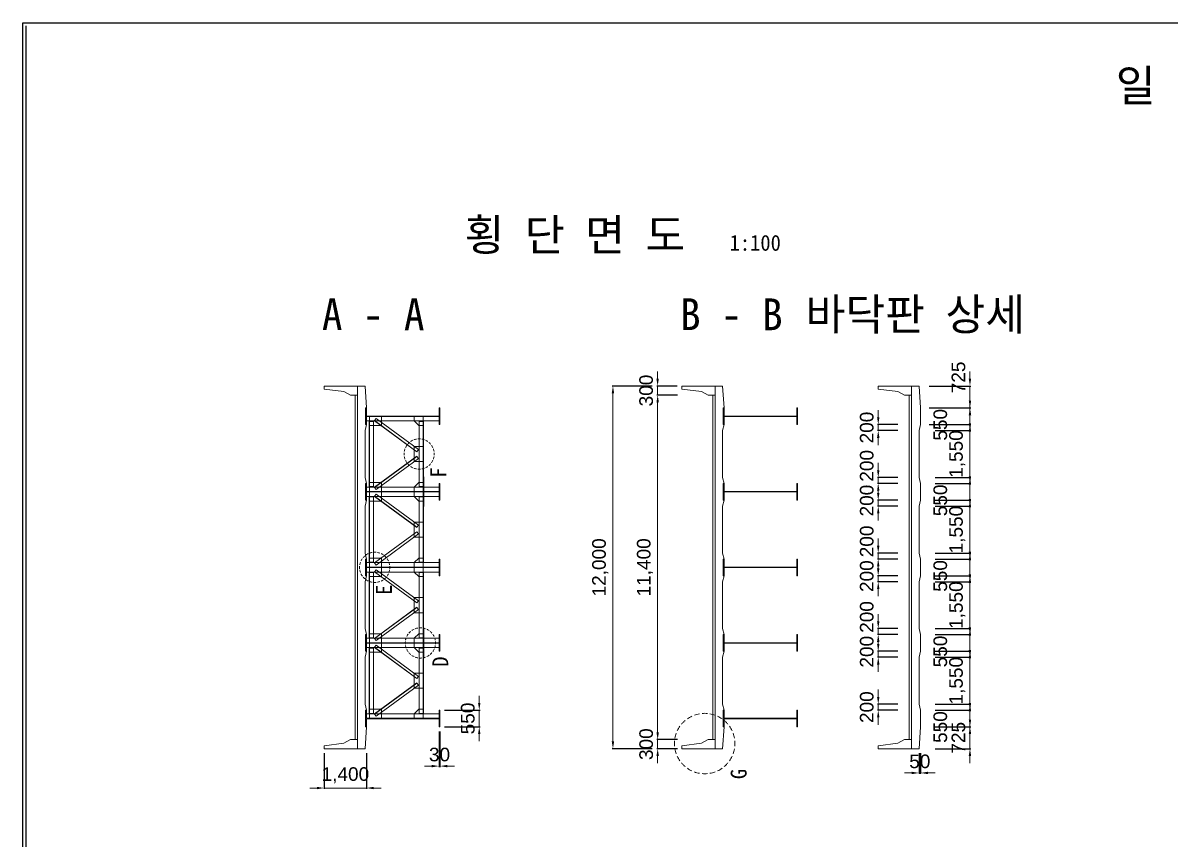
# Model space of a CAD drawing. Header units: metres. Extents: x 674733 to 752233, y -201459 to -147459.
# Drawn here: x 674733 to 712691, y -174459 to -147459 of the extents above; entities that cross this region are included whole.
import ezdxf
from ezdxf.enums import TextEntityAlignment as Align

# ---------------------------------------------------------------- set-up
doc = ezdxf.new("R2010")
doc.units = ezdxf.units.M
doc.header["$MEASUREMENT"] = 0
doc.layers.get('Defpoints').update_dxf_attribs({"lineweight": 0})
for name, color, linetype, lineweight in [('A-DIM01', 1, 'Continuous', 0), ('Adojoint Line', 1, 'Continuous', 0), ('Concrete', 4, 'Continuous', 0), ('Dimension Line', 2, 'Continuous', 0), ('Steel Girder', 6, 'Continuous', 0), ('Text', 3, 'Continuous', 0)]:
    doc.layers.add(name, color=color, linetype=linetype, lineweight=lineweight)
doc.styles.get("Standard").update_dxf_attribs({"font": '', "height": 5})
doc.styles.add('style2', font='arial.ttf')
doc.styles.add('돋움', font='')
doc.styles.get('Standard').set_extended_font_data('GulimChe')
doc.styles.get('돋움').set_extended_font_data('Dotum')
doc.dimstyles.new('DIM01', dxfattribs={"dimtxt": 3.5, "dimasz": 0.8, "dimexe": 2, "dimexo": 10, "dimgap": 1.25, "dimtad": 1, "dimdec": 0, "dimzin": 0, "dimtxsty": '돋움', "dimcen": 0.09, "dimclrd": 1, "dimclre": 1, "dimclrt": 256, "dimadec": 0, "dimazin": 0, "dimtfac": 0.072, "dimtdec": 0, "dimtix": 1, "dimtmove": 2, "dimatfit": 3, "dimfxl": 1, "dimtolj": 1, "dimtzin": 0, "dimlwd": -1, "dimarcsym": 0})

# ---------------------------------------------------------------- blocks, each defined once
blk = doc.blocks.new('*U125')
at = {"layer": 'Dimension Line'}
for start, end in [(130, 135), (120, 125), (115, 120), (105, 110), (100, 105), (90, 95), (85, 90), (75, 80), (70, 75), (60, 65), (55, 60), (45, 50), (150, 155), (145, 150), (135, 140), (40, 45), (30, 35), (25, 30), (175, 180), (165, 170), (160, 165), (15, 20), (10, 15), (0, 5), (0, 5), (180, 185), (190, 195), (195, 200), (340, 345), (345, 350), (355, 0), (205, 210), (210, 215), (220, 225), (225, 230), (310, 315), (315, 320), (325, 330), (330, 335), (235, 240), (240, 245), (250, 255), (255, 260), (265, 270), (270, 275), (280, 285), (285, 290), (295, 300), (300, 305)]:
    blk.add_arc((0, 0, 0), 500, start, end, dxfattribs=at)
blk = doc.blocks.new('*D238')
at = {"layer": 'A-DIM01', "color": 1, "lineweight": -2}
for p, q in [((684703, -171620), (684703, -172800)), ((686103, -171620), (686103, -172800))]:
    blk.add_line(p, q, dxfattribs=at)
at = {"layer": 'A-DIM01', "color": 1}
for p, q in [((684463, -172770), (684223, -172770)), ((684703, -172770), (686103, -172770)), ((686343, -172770), (686583, -172770))]:
    blk.add_line(p, q, dxfattribs=at)
for points in [[(684463, -172730), (684463, -172810), (684703, -172770)], [(686343, -172730), (686343, -172810), (686103, -172770)]]:
    blk.add_solid(points, dxfattribs=at)
at = {"layer": 'Defpoints', "color": 0}
for p in [(684703, -171470), (686103, -171470), (686103, -172770)]:
    blk.add_point(p, dxfattribs=at)
at = {"layer": 'A-DIM01', "color": 7, "insert": (685403, -172350), "char_height": 450, "attachment_point": 5, "style": 'style2'}
blk.add_mtext('\\A1;1,400', dxfattribs=at)
blk = doc.blocks.new('*D240')
at = {"layer": 'A-DIM01', "color": 1, "lineweight": -2}
for p, q in [((688503, -170895), (688503, -172075)), ((688533, -170895), (688533, -172075))]:
    blk.add_line(p, q, dxfattribs=at)
at = {"layer": 'A-DIM01', "color": 1}
for p, q in [((688263, -172045), (688023, -172045)), ((688503, -172045), (688533, -172045)), ((688773, -172045), (689013, -172045))]:
    blk.add_line(p, q, dxfattribs=at)
for points in [[(688263, -172005), (688263, -172085), (688503, -172045)], [(688773, -172005), (688773, -172085), (688533, -172045)]]:
    blk.add_solid(points, dxfattribs=at)
at = {"layer": 'Defpoints', "color": 0}
for p in [(688503, -170745), (688533, -170745), (688533, -172045)]:
    blk.add_point(p, dxfattribs=at)
at = {"layer": 'A-DIM01', "color": 7, "insert": (688518, -171665), "char_height": 450, "attachment_point": 5, "style": 'style2'}
blk.add_mtext('\\A1;30', dxfattribs=at)
blk = doc.blocks.new('*D242')
at = {"layer": 'A-DIM01', "color": 1}
for p, q in [((689833, -169955), (689833, -169715)), ((689833, -170745), (689833, -170195)), ((689833, -170985), (689833, -171225))]:
    blk.add_line(p, q, dxfattribs=at)
at = {"layer": 'A-DIM01', "color": 1, "lineweight": -2}
for p, q in [((688683, -170195), (689863, -170195)), ((688683, -170745), (689863, -170745))]:
    blk.add_line(p, q, dxfattribs=at)
at = {"layer": 'A-DIM01', "color": 1}
for points in [[(689793, -169955), (689873, -169955), (689833, -170195)], [(689793, -170985), (689873, -170985), (689833, -170745)]]:
    blk.add_solid(points, dxfattribs=at)
at = {"layer": 'Defpoints', "color": 0}
for p in [(688533, -170195), (689833, -170195), (688533, -170745)]:
    blk.add_point(p, dxfattribs=at)
at = {"layer": 'A-DIM01', "color": 7, "insert": (689454, -170470), "char_height": 450, "attachment_point": 5, "rotation": 90, "style": 'style2'}
blk.add_mtext('\\A1;550', dxfattribs=at)
blk = doc.blocks.new('*D244')
at = {"layer": 'A-DIM01', "color": 1}
for p, q in [((695735, -159230), (695735, -158990)), ((695735, -159770), (695735, -159470)), ((695735, -160010), (695735, -160250))]:
    blk.add_line(p, q, dxfattribs=at)
at = {"layer": 'A-DIM01', "color": 1, "lineweight": -2}
for p, q in [((696386, -159470), (695705, -159470)), ((696387, -159770), (695705, -159770))]:
    blk.add_line(p, q, dxfattribs=at)
at = {"layer": 'A-DIM01', "color": 1}
for points in [[(695695, -159230), (695775, -159230), (695735, -159470)], [(695695, -160010), (695775, -160010), (695735, -159770)]]:
    blk.add_solid(points, dxfattribs=at)
at = {"layer": 'Defpoints', "color": 0}
for p in [(695735, -159470), (696536, -159470), (696537, -159770)]:
    blk.add_point(p, dxfattribs=at)
at = {"layer": 'A-DIM01', "color": 7, "insert": (695356, -159620), "char_height": 450, "attachment_point": 5, "rotation": 90, "style": 'style2'}
blk.add_mtext('\\A1;300', dxfattribs=at)
blk = doc.blocks.new('*D246')
at = {"layer": 'A-DIM01', "color": 1, "lineweight": -2}
for p, q in [((696387, -159770), (695706, -159770)), ((696387, -171170), (695706, -171170))]:
    blk.add_line(p, q, dxfattribs=at)
at = {"layer": 'A-DIM01', "color": 1}
blk.add_line((695736, -170930), (695736, -160010), dxfattribs=at)
for points in [[(695696, -160010), (695776, -160010), (695736, -159770)], [(695696, -170930), (695776, -170930), (695736, -171170)]]:
    blk.add_solid(points, dxfattribs=at)
at = {"layer": 'Defpoints', "color": 0}
for p in [(695736, -159770), (696537, -159770), (696537, -171170)]:
    blk.add_point(p, dxfattribs=at)
at = {"layer": 'A-DIM01', "color": 7, "insert": (695316, -165470), "char_height": 450, "attachment_point": 5, "rotation": 90, "style": 'style2'}
blk.add_mtext('\\A1;11,400', dxfattribs=at)
blk = doc.blocks.new('*D248')
at = {"layer": 'A-DIM01', "color": 1}
for p, q in [((695736, -170930), (695736, -170690)), ((695736, -171470), (695736, -171170)), ((695736, -171710), (695736, -171950))]:
    blk.add_line(p, q, dxfattribs=at)
at = {"layer": 'A-DIM01', "color": 1, "lineweight": -2}
for p, q in [((696387, -171170), (695706, -171170)), ((696388, -171470), (695706, -171470))]:
    blk.add_line(p, q, dxfattribs=at)
at = {"layer": 'A-DIM01', "color": 1}
for points in [[(695696, -170930), (695776, -170930), (695736, -171170)], [(695696, -171710), (695776, -171710), (695736, -171470)]]:
    blk.add_solid(points, dxfattribs=at)
at = {"layer": 'Defpoints', "color": 0}
for p in [(695736, -171170), (696537, -171170), (696538, -171470)]:
    blk.add_point(p, dxfattribs=at)
at = {"layer": 'A-DIM01', "color": 7, "insert": (695357, -171320), "char_height": 450, "attachment_point": 5, "rotation": 90, "style": 'style2'}
blk.add_mtext('\\A1;300', dxfattribs=at)
blk = doc.blocks.new('*D250')
at = {"layer": 'A-DIM01', "color": 1, "lineweight": -2}
for p, q in [((695555, -159470), (694226, -159470)), ((695557, -171470), (694226, -171470))]:
    blk.add_line(p, q, dxfattribs=at)
at = {"layer": 'A-DIM01', "color": 1}
blk.add_line((694256, -159710), (694256, -171230), dxfattribs=at)
for points in [[(694216, -159710), (694296, -159710), (694256, -159470)], [(694216, -171230), (694296, -171230), (694256, -171470)]]:
    blk.add_solid(points, dxfattribs=at)
at = {"layer": 'Defpoints', "color": 0}
for p in [(695705, -159470), (694256, -171470), (695707, -171470)]:
    blk.add_point(p, dxfattribs=at)
at = {"layer": 'A-DIM01', "color": 7, "insert": (693836, -165470), "char_height": 450, "attachment_point": 5, "rotation": 90, "style": 'style2'}
blk.add_mtext('\\A1;12,000', dxfattribs=at)
blk = doc.blocks.new('*D290')
at = {"layer": 'A-DIM01', "color": 1}
for p, q in [((706070, -159230), (706070, -158990)), ((706070, -159470), (706070, -160195)), ((706070, -160435), (706070, -160675))]:
    blk.add_line(p, q, dxfattribs=at)
at = {"layer": 'A-DIM01', "color": 1, "lineweight": -2}
for p, q in [((704719, -159470), (706100, -159470)), ((704719, -160195), (706100, -160195))]:
    blk.add_line(p, q, dxfattribs=at)
at = {"layer": 'A-DIM01', "color": 1}
for points in [[(706030, -159230), (706110, -159230), (706070, -159470)], [(706030, -160435), (706110, -160435), (706070, -160195)]]:
    blk.add_solid(points, dxfattribs=at)
at = {"layer": 'Defpoints', "color": 0}
for p in [(704569, -159470), (704569, -160195), (706070, -160195)]:
    blk.add_point(p, dxfattribs=at)
at = {"layer": 'A-DIM01', "color": 7, "insert": (705690, -159185), "char_height": 450, "attachment_point": 5, "rotation": 90, "style": 'style2'}
blk.add_mtext('\\A1;725', dxfattribs=at)
blk = doc.blocks.new('*D292')
at = {"layer": 'A-DIM01', "color": 1}
for p, q in [((706070, -159955), (706070, -159715)), ((706070, -160195), (706070, -160745)), ((706070, -160985), (706070, -161225))]:
    blk.add_line(p, q, dxfattribs=at)
at = {"layer": 'A-DIM01', "color": 1, "lineweight": -2}
for p, q in [((704719, -160195), (706100, -160195)), ((704719, -160745), (706100, -160745))]:
    blk.add_line(p, q, dxfattribs=at)
at = {"layer": 'A-DIM01', "color": 1}
for points in [[(706030, -159955), (706110, -159955), (706070, -160195)], [(706030, -160985), (706110, -160985), (706070, -160745)]]:
    blk.add_solid(points, dxfattribs=at)
at = {"layer": 'Defpoints', "color": 0}
for p in [(704569, -160195), (704569, -160745), (706070, -160745)]:
    blk.add_point(p, dxfattribs=at)
at = {"layer": 'A-DIM01', "color": 7, "insert": (705090, -160754), "char_height": 450, "attachment_point": 5, "rotation": 90, "style": 'style2'}
blk.add_mtext('\\A1;550', dxfattribs=at)
blk = doc.blocks.new('*D294')
at = {"layer": 'A-DIM01', "color": 1}
for p, q in [((703035, -160505), (703035, -160265)), ((703035, -160945), (703035, -160745)), ((703035, -161185), (703035, -161425))]:
    blk.add_line(p, q, dxfattribs=at)
at = {"layer": 'A-DIM01', "color": 1, "lineweight": -2}
for p, q in [((703686, -160745), (703005, -160745)), ((703686, -160945), (703005, -160945))]:
    blk.add_line(p, q, dxfattribs=at)
at = {"layer": 'A-DIM01', "color": 1}
for points in [[(702995, -160505), (703075, -160505), (703035, -160745)], [(702995, -161185), (703075, -161185), (703035, -160945)]]:
    blk.add_solid(points, dxfattribs=at)
at = {"layer": 'Defpoints', "color": 0}
for p in [(703035, -160745), (703836, -160745), (703836, -160945)]:
    blk.add_point(p, dxfattribs=at)
at = {"layer": 'A-DIM01', "color": 7, "insert": (702656, -160845), "char_height": 450, "attachment_point": 5, "rotation": 90, "style": 'style2'}
blk.add_mtext('\\A1;200', dxfattribs=at)
blk = doc.blocks.new('*D296')
at = {"layer": 'A-DIM01', "color": 1}
for p, q in [((703035, -162255), (703035, -162015)), ((703035, -162695), (703035, -162495)), ((703035, -162935), (703035, -163175))]:
    blk.add_line(p, q, dxfattribs=at)
at = {"layer": 'A-DIM01', "color": 1, "lineweight": -2}
for p, q in [((703686, -162495), (703005, -162495)), ((703686, -162695), (703005, -162695))]:
    blk.add_line(p, q, dxfattribs=at)
at = {"layer": 'A-DIM01', "color": 1}
for points in [[(702995, -162255), (703075, -162255), (703035, -162495)], [(702995, -162935), (703075, -162935), (703035, -162695)]]:
    blk.add_solid(points, dxfattribs=at)
at = {"layer": 'Defpoints', "color": 0}
for p in [(703035, -162495), (703836, -162495), (703836, -162695)]:
    blk.add_point(p, dxfattribs=at)
at = {"layer": 'A-DIM01', "color": 7, "insert": (702656, -162111), "char_height": 450, "attachment_point": 5, "rotation": 90, "style": 'style2'}
blk.add_mtext('\\A1;200', dxfattribs=at)
blk = doc.blocks.new('*D298')
at = {"layer": 'A-DIM01', "color": 1}
for p, q in [((703035, -163005), (703035, -162765)), ((703035, -163445), (703035, -163245)), ((703035, -163685), (703035, -163925))]:
    blk.add_line(p, q, dxfattribs=at)
at = {"layer": 'A-DIM01', "color": 1, "lineweight": -2}
for p, q in [((703686, -163245), (703005, -163245)), ((703686, -163445), (703005, -163445))]:
    blk.add_line(p, q, dxfattribs=at)
at = {"layer": 'A-DIM01', "color": 1}
for points in [[(702995, -163005), (703075, -163005), (703035, -163245)], [(702995, -163685), (703075, -163685), (703035, -163445)]]:
    blk.add_solid(points, dxfattribs=at)
at = {"layer": 'Defpoints', "color": 0}
for p in [(703035, -163245), (703836, -163245), (703836, -163445)]:
    blk.add_point(p, dxfattribs=at)
at = {"layer": 'A-DIM01', "color": 7, "insert": (702656, -163261), "char_height": 450, "attachment_point": 5, "rotation": 90, "style": 'style2'}
blk.add_mtext('\\A1;200', dxfattribs=at)
blk = doc.blocks.new('*D300')
at = {"layer": 'A-DIM01', "color": 1}
for p, q in [((703035, -164755), (703035, -164515)), ((703035, -165195), (703035, -164995)), ((703035, -165435), (703035, -165675))]:
    blk.add_line(p, q, dxfattribs=at)
at = {"layer": 'A-DIM01', "color": 1, "lineweight": -2}
for p, q in [((703686, -164995), (703005, -164995)), ((703686, -165195), (703005, -165195))]:
    blk.add_line(p, q, dxfattribs=at)
at = {"layer": 'A-DIM01', "color": 1}
for points in [[(702995, -164755), (703075, -164755), (703035, -164995)], [(702995, -165435), (703075, -165435), (703035, -165195)]]:
    blk.add_solid(points, dxfattribs=at)
at = {"layer": 'Defpoints', "color": 0}
for p in [(703035, -164995), (703836, -164995), (703836, -165195)]:
    blk.add_point(p, dxfattribs=at)
at = {"layer": 'A-DIM01', "color": 7, "insert": (702656, -164611), "char_height": 450, "attachment_point": 5, "rotation": 90, "style": 'style2'}
blk.add_mtext('\\A1;200', dxfattribs=at)
blk = doc.blocks.new('*D302')
at = {"layer": 'A-DIM01', "color": 1}
for p, q in [((703035, -165505), (703035, -165265)), ((703035, -165945), (703035, -165745)), ((703035, -166185), (703035, -166425))]:
    blk.add_line(p, q, dxfattribs=at)
at = {"layer": 'A-DIM01', "color": 1, "lineweight": -2}
for p, q in [((703686, -165745), (703005, -165745)), ((703686, -165945), (703005, -165945))]:
    blk.add_line(p, q, dxfattribs=at)
at = {"layer": 'A-DIM01', "color": 1}
for points in [[(702995, -165505), (703075, -165505), (703035, -165745)], [(702995, -166185), (703075, -166185), (703035, -165945)]]:
    blk.add_solid(points, dxfattribs=at)
at = {"layer": 'Defpoints', "color": 0}
for p in [(703035, -165745), (703836, -165745), (703836, -165945)]:
    blk.add_point(p, dxfattribs=at)
at = {"layer": 'A-DIM01', "color": 7, "insert": (702656, -165761), "char_height": 450, "attachment_point": 5, "rotation": 90, "style": 'style2'}
blk.add_mtext('\\A1;200', dxfattribs=at)
blk = doc.blocks.new('*D304')
at = {"layer": 'A-DIM01', "color": 1}
for p, q in [((703035, -167255), (703035, -167015)), ((703035, -167695), (703035, -167495)), ((703035, -167935), (703035, -168175))]:
    blk.add_line(p, q, dxfattribs=at)
at = {"layer": 'A-DIM01', "color": 1, "lineweight": -2}
for p, q in [((703686, -167495), (703005, -167495)), ((703686, -167695), (703005, -167695))]:
    blk.add_line(p, q, dxfattribs=at)
at = {"layer": 'A-DIM01', "color": 1}
for points in [[(702995, -167255), (703075, -167255), (703035, -167495)], [(702995, -167935), (703075, -167935), (703035, -167695)]]:
    blk.add_solid(points, dxfattribs=at)
at = {"layer": 'Defpoints', "color": 0}
for p in [(703035, -167495), (703836, -167495), (703836, -167695)]:
    blk.add_point(p, dxfattribs=at)
at = {"layer": 'A-DIM01', "color": 7, "insert": (702656, -167111), "char_height": 450, "attachment_point": 5, "rotation": 90, "style": 'style2'}
blk.add_mtext('\\A1;200', dxfattribs=at)
blk = doc.blocks.new('*D306')
at = {"layer": 'A-DIM01', "color": 1}
for p, q in [((703035, -168005), (703035, -167765)), ((703035, -168445), (703035, -168245)), ((703035, -168685), (703035, -168925))]:
    blk.add_line(p, q, dxfattribs=at)
at = {"layer": 'A-DIM01', "color": 1, "lineweight": -2}
for p, q in [((703686, -168245), (703005, -168245)), ((703686, -168445), (703005, -168445))]:
    blk.add_line(p, q, dxfattribs=at)
at = {"layer": 'A-DIM01', "color": 1}
for points in [[(702995, -168005), (703075, -168005), (703035, -168245)], [(702995, -168685), (703075, -168685), (703035, -168445)]]:
    blk.add_solid(points, dxfattribs=at)
at = {"layer": 'Defpoints', "color": 0}
for p in [(703035, -168245), (703836, -168245), (703836, -168445)]:
    blk.add_point(p, dxfattribs=at)
at = {"layer": 'A-DIM01', "color": 7, "insert": (702656, -168261), "char_height": 450, "attachment_point": 5, "rotation": 90, "style": 'style2'}
blk.add_mtext('\\A1;200', dxfattribs=at)
blk = doc.blocks.new('*D308')
at = {"layer": 'A-DIM01', "color": 1}
for p, q in [((703035, -169755), (703035, -169515)), ((703035, -170195), (703035, -169995)), ((703035, -170435), (703035, -170675))]:
    blk.add_line(p, q, dxfattribs=at)
at = {"layer": 'A-DIM01', "color": 1, "lineweight": -2}
for p, q in [((703686, -169995), (703005, -169995)), ((703686, -170195), (703005, -170195))]:
    blk.add_line(p, q, dxfattribs=at)
at = {"layer": 'A-DIM01', "color": 1}
for points in [[(702995, -169755), (703075, -169755), (703035, -169995)], [(702995, -170435), (703075, -170435), (703035, -170195)]]:
    blk.add_solid(points, dxfattribs=at)
at = {"layer": 'Defpoints', "color": 0}
for p in [(703035, -169995), (703836, -169995), (703836, -170195)]:
    blk.add_point(p, dxfattribs=at)
at = {"layer": 'A-DIM01', "color": 7, "insert": (702656, -170095), "char_height": 450, "attachment_point": 5, "rotation": 90, "style": 'style2'}
blk.add_mtext('\\A1;200', dxfattribs=at)
blk = doc.blocks.new('*D310')
at = {"layer": 'A-DIM01', "color": 1, "lineweight": -2}
for p, q in [((704386, -171620), (704386, -172301)), ((704436, -171620), (704436, -172301))]:
    blk.add_line(p, q, dxfattribs=at)
at = {"layer": 'A-DIM01', "color": 1}
for p, q in [((704146, -172271), (703906, -172271)), ((704436, -172271), (704386, -172271)), ((704676, -172271), (704916, -172271))]:
    blk.add_line(p, q, dxfattribs=at)
for points in [[(704146, -172231), (704146, -172311), (704386, -172271)], [(704676, -172231), (704676, -172311), (704436, -172271)]]:
    blk.add_solid(points, dxfattribs=at)
at = {"layer": 'Defpoints', "color": 0}
for p in [(704386, -171470), (704436, -171470), (704386, -172271)]:
    blk.add_point(p, dxfattribs=at)
at = {"layer": 'A-DIM01', "color": 7, "insert": (704411, -171891), "char_height": 450, "attachment_point": 5, "style": 'style2'}
blk.add_mtext('\\A1;50', dxfattribs=at)
blk = doc.blocks.new('*D312')
at = {"layer": 'A-DIM01', "color": 1}
for p, q in [((706070, -169955), (706070, -169715)), ((706070, -170195), (706070, -170745)), ((706070, -170985), (706070, -171225))]:
    blk.add_line(p, q, dxfattribs=at)
at = {"layer": 'A-DIM01', "color": 1, "lineweight": -2}
for p, q in [((704919, -170195), (706100, -170195)), ((704919, -170745), (706100, -170745))]:
    blk.add_line(p, q, dxfattribs=at)
at = {"layer": 'A-DIM01', "color": 1}
for points in [[(706030, -169955), (706110, -169955), (706070, -170195)], [(706030, -170985), (706110, -170985), (706070, -170745)]]:
    blk.add_solid(points, dxfattribs=at)
at = {"layer": 'Defpoints', "color": 0}
for p in [(704769, -170195), (704769, -170745), (706070, -170745)]:
    blk.add_point(p, dxfattribs=at)
at = {"layer": 'A-DIM01', "color": 7, "insert": (705090, -170754), "char_height": 450, "attachment_point": 5, "rotation": 90, "style": 'style2'}
blk.add_mtext('\\A1;550', dxfattribs=at)
blk = doc.blocks.new('*D314')
at = {"layer": 'A-DIM01', "color": 1}
for p, q in [((706070, -170505), (706070, -170265)), ((706070, -170745), (706070, -171470)), ((706070, -171710), (706070, -171950))]:
    blk.add_line(p, q, dxfattribs=at)
at = {"layer": 'A-DIM01', "color": 1, "lineweight": -2}
for p, q in [((704919, -170745), (706100, -170745)), ((704919, -171470), (706100, -171470))]:
    blk.add_line(p, q, dxfattribs=at)
at = {"layer": 'A-DIM01', "color": 1}
for points in [[(706030, -170505), (706110, -170505), (706070, -170745)], [(706030, -171710), (706110, -171710), (706070, -171470)]]:
    blk.add_solid(points, dxfattribs=at)
at = {"layer": 'Defpoints', "color": 0}
for p in [(704769, -170745), (704769, -171470), (706070, -171470)]:
    blk.add_point(p, dxfattribs=at)
at = {"layer": 'A-DIM01', "color": 7, "insert": (705690, -171107), "char_height": 450, "attachment_point": 5, "rotation": 90, "style": 'style2'}
blk.add_mtext('\\A1;725', dxfattribs=at)
blk = doc.blocks.new('*D316')
at = {"layer": 'A-DIM01', "color": 1}
for p, q in [((706070, -168205), (706070, -167965)), ((706070, -168445), (706070, -169995)), ((706070, -170235), (706070, -170475))]:
    blk.add_line(p, q, dxfattribs=at)
at = {"layer": 'A-DIM01', "color": 1, "lineweight": -2}
for p, q in [((704919, -168445), (706100, -168445)), ((704919, -169995), (706100, -169995))]:
    blk.add_line(p, q, dxfattribs=at)
at = {"layer": 'A-DIM01', "color": 1}
for points in [[(706030, -168205), (706110, -168205), (706070, -168445)], [(706030, -170235), (706110, -170235), (706070, -169995)]]:
    blk.add_solid(points, dxfattribs=at)
at = {"layer": 'Defpoints', "color": 0}
for p in [(704769, -168445), (704769, -169995), (706070, -169995)]:
    blk.add_point(p, dxfattribs=at)
at = {"layer": 'A-DIM01', "color": 7, "insert": (705649, -169220), "char_height": 450, "attachment_point": 5, "rotation": 90, "style": 'style2'}
blk.add_mtext('\\A1;1,550', dxfattribs=at)
blk = doc.blocks.new('*D318')
at = {"layer": 'A-DIM01', "color": 1}
for p, q in [((706070, -167455), (706070, -167215)), ((706070, -167695), (706070, -168245)), ((706070, -168485), (706070, -168725))]:
    blk.add_line(p, q, dxfattribs=at)
at = {"layer": 'A-DIM01', "color": 1, "lineweight": -2}
for p, q in [((704919, -167695), (706100, -167695)), ((704919, -168245), (706100, -168245))]:
    blk.add_line(p, q, dxfattribs=at)
at = {"layer": 'A-DIM01', "color": 1}
for points in [[(706030, -167455), (706110, -167455), (706070, -167695)], [(706030, -168485), (706110, -168485), (706070, -168245)]]:
    blk.add_solid(points, dxfattribs=at)
at = {"layer": 'Defpoints', "color": 0}
for p in [(704769, -167695), (704769, -168245), (706070, -168245)]:
    blk.add_point(p, dxfattribs=at)
at = {"layer": 'A-DIM01', "color": 7, "insert": (705090, -168254), "char_height": 450, "attachment_point": 5, "rotation": 90, "style": 'style2'}
blk.add_mtext('\\A1;550', dxfattribs=at)
blk = doc.blocks.new('*D320')
at = {"layer": 'A-DIM01', "color": 1}
for p, q in [((706070, -165705), (706070, -165465)), ((706070, -165945), (706070, -167495)), ((706070, -167735), (706070, -167975))]:
    blk.add_line(p, q, dxfattribs=at)
at = {"layer": 'A-DIM01', "color": 1, "lineweight": -2}
for p, q in [((704919, -165945), (706100, -165945)), ((704919, -167495), (706100, -167495))]:
    blk.add_line(p, q, dxfattribs=at)
at = {"layer": 'A-DIM01', "color": 1}
for points in [[(706030, -165705), (706110, -165705), (706070, -165945)], [(706030, -167735), (706110, -167735), (706070, -167495)]]:
    blk.add_solid(points, dxfattribs=at)
at = {"layer": 'Defpoints', "color": 0}
for p in [(704769, -165945), (704769, -167495), (706070, -167495)]:
    blk.add_point(p, dxfattribs=at)
at = {"layer": 'A-DIM01', "color": 7, "insert": (705649, -166720), "char_height": 450, "attachment_point": 5, "rotation": 90, "style": 'style2'}
blk.add_mtext('\\A1;1,550', dxfattribs=at)
blk = doc.blocks.new('*D322')
at = {"layer": 'A-DIM01', "color": 1}
for p, q in [((706070, -164955), (706070, -164715)), ((706070, -165195), (706070, -165745)), ((706070, -165985), (706070, -166225))]:
    blk.add_line(p, q, dxfattribs=at)
at = {"layer": 'A-DIM01', "color": 1, "lineweight": -2}
for p, q in [((704919, -165195), (706100, -165195)), ((704919, -165745), (706100, -165745))]:
    blk.add_line(p, q, dxfattribs=at)
at = {"layer": 'A-DIM01', "color": 1}
for points in [[(706030, -164955), (706110, -164955), (706070, -165195)], [(706030, -165985), (706110, -165985), (706070, -165745)]]:
    blk.add_solid(points, dxfattribs=at)
at = {"layer": 'Defpoints', "color": 0}
for p in [(704769, -165195), (704769, -165745), (706070, -165745)]:
    blk.add_point(p, dxfattribs=at)
at = {"layer": 'A-DIM01', "color": 7, "insert": (705090, -165754), "char_height": 450, "attachment_point": 5, "rotation": 90, "style": 'style2'}
blk.add_mtext('\\A1;550', dxfattribs=at)
blk = doc.blocks.new('*D324')
at = {"layer": 'A-DIM01', "color": 1}
for p, q in [((706070, -163205), (706070, -162965)), ((706070, -163445), (706070, -164995)), ((706070, -165235), (706070, -165475))]:
    blk.add_line(p, q, dxfattribs=at)
at = {"layer": 'A-DIM01', "color": 1, "lineweight": -2}
for p, q in [((704919, -163445), (706100, -163445)), ((704919, -164995), (706100, -164995))]:
    blk.add_line(p, q, dxfattribs=at)
at = {"layer": 'A-DIM01', "color": 1}
for points in [[(706030, -163205), (706110, -163205), (706070, -163445)], [(706030, -165235), (706110, -165235), (706070, -164995)]]:
    blk.add_solid(points, dxfattribs=at)
at = {"layer": 'Defpoints', "color": 0}
for p in [(704769, -163445), (704769, -164995), (706070, -164995)]:
    blk.add_point(p, dxfattribs=at)
at = {"layer": 'A-DIM01', "color": 7, "insert": (705649, -164220), "char_height": 450, "attachment_point": 5, "rotation": 90, "style": 'style2'}
blk.add_mtext('\\A1;1,550', dxfattribs=at)
blk = doc.blocks.new('*D326')
at = {"layer": 'A-DIM01', "color": 1}
for p, q in [((706070, -162455), (706070, -162215)), ((706070, -162695), (706070, -163245)), ((706070, -163485), (706070, -163725))]:
    blk.add_line(p, q, dxfattribs=at)
at = {"layer": 'A-DIM01', "color": 1, "lineweight": -2}
for p, q in [((704919, -162695), (706100, -162695)), ((704919, -163245), (706100, -163245))]:
    blk.add_line(p, q, dxfattribs=at)
at = {"layer": 'A-DIM01', "color": 1}
for points in [[(706030, -162455), (706110, -162455), (706070, -162695)], [(706030, -163485), (706110, -163485), (706070, -163245)]]:
    blk.add_solid(points, dxfattribs=at)
at = {"layer": 'Defpoints', "color": 0}
for p in [(704769, -162695), (704769, -163245), (706070, -163245)]:
    blk.add_point(p, dxfattribs=at)
at = {"layer": 'A-DIM01', "color": 7, "insert": (705090, -163254), "char_height": 450, "attachment_point": 5, "rotation": 90, "style": 'style2'}
blk.add_mtext('\\A1;550', dxfattribs=at)
blk = doc.blocks.new('*D328')
at = {"layer": 'A-DIM01', "color": 1}
for p, q in [((706070, -160705), (706070, -160465)), ((706070, -160945), (706070, -162495)), ((706070, -162735), (706070, -162975))]:
    blk.add_line(p, q, dxfattribs=at)
at = {"layer": 'A-DIM01', "color": 1, "lineweight": -2}
for p, q in [((704919, -160945), (706100, -160945)), ((704919, -162495), (706100, -162495))]:
    blk.add_line(p, q, dxfattribs=at)
at = {"layer": 'A-DIM01', "color": 1}
for points in [[(706030, -160705), (706110, -160705), (706070, -160945)], [(706030, -162735), (706110, -162735), (706070, -162495)]]:
    blk.add_solid(points, dxfattribs=at)
at = {"layer": 'Defpoints', "color": 0}
for p in [(704769, -160945), (704769, -162495), (706070, -162495)]:
    blk.add_point(p, dxfattribs=at)
at = {"layer": 'A-DIM01', "color": 7, "insert": (705649, -161720), "char_height": 450, "attachment_point": 5, "rotation": 90, "style": 'style2'}
blk.add_mtext('\\A1;1,550', dxfattribs=at)

msp = doc.modelspace()

# ---------------------------------------------------------------- linework, layer by layer
for p, q in [((674732.9, -201458.6), (674732.9, -147458.6)), ((674732.9, -147458.6), (752232.9, -147458.6)), ((674832.9, -147558.6), (674832.9, -201358.6))]:
    msp.add_line(p, q)
at = {"layer": 'Concrete'}
for p, q in [((684703.1, -159569.9), (684703.1, -159469.9)), ((684703.1, -159469.9), (685803.1, -159469.9)), ((685353.1, -159649.9), (684703.1, -159569.9)), ((685573.1, -159769.9), (685353.1, -159649.9)), ((685803.1, -159769.9), (685573.1, -159769.9)), ((685723.1, -171169.9), (685723.1, -159769.9)), ((685803.1, -171469.9), (685803.1, -159469.9)), ((685803.1, -159469.9), (686053.1, -159469.9)), ((686053.1, -159469.9), (686103.1, -160194.9)), ((696536.1, -159569.9), (696536.1, -159469.9)), ((696536.1, -159469.9), (697636.1, -159469.9)), ((697186.1, -159649.9), (696536.1, -159569.9)), ((697406.1, -159769.9), (697186.1, -159649.9)), ((697636.1, -159769.9), (697406.1, -159769.9)), ((697556.1, -171169.9), (697556.1, -159769.9)), ((697636.1, -171469.9), (697636.1, -159469.9)), ((697636.1, -159469.9), (697886.1, -159469.9)), ((697886.1, -159469.9), (697936.1, -160194.9)), ((703036.1, -159569.9), (703036.1, -159469.9)), ((703036.1, -159469.9), (704136.1, -159469.9)), ((703686.1, -159649.9), (703036.1, -159569.9)), ((703906.1, -159769.9), (703686.1, -159649.9)), ((704136.1, -159769.9), (703906.1, -159769.9)), ((704056.1, -171169.9), (704056.1, -159769.9)), ((704136.1, -171469.9), (704136.1, -159469.9)), ((704136.1, -159469.9), (704386.1, -159469.9)), ((704386.1, -159469.9), (704436.1, -160194.9)), ((704436.1, -160744.9), (704436.1, -160194.9)), ((686053.1, -160944.9), (686103.1, -160744.9)), ((697886.1, -160944.9), (697936.1, -160744.9)), ((704386.1, -160944.9), (704436.1, -160744.9)), ((686053.1, -162494.9), (686053.1, -160944.9)), ((697886.1, -162494.9), (697886.1, -160944.9)), ((704386.1, -162494.9), (704386.1, -160944.9)), ((686103.1, -162694.9), (686053.1, -162494.9)), ((697936.1, -162694.9), (697886.1, -162494.9)), ((704436.1, -162694.9), (704386.1, -162494.9)), ((704436.1, -163244.9), (704436.1, -162694.9)), ((686053.1, -163444.9), (686103.1, -163244.9)), ((686053.1, -164994.9), (686053.1, -163444.9)), ((697886.1, -163444.9), (697936.1, -163244.9)), ((697886.1, -164994.9), (697886.1, -163444.9)), ((704386.1, -163444.9), (704436.1, -163244.9)), ((704386.1, -164994.9), (704386.1, -163444.9)), ((686103.1, -165194.9), (686053.1, -164994.9)), ((697936.1, -165194.9), (697886.1, -164994.9)), ((704436.1, -165194.9), (704386.1, -164994.9)), ((704436.1, -165744.9), (704436.1, -165194.9)), ((686053.1, -165944.9), (686103.1, -165744.9)), ((697886.1, -165944.9), (697936.1, -165744.9)), ((704386.1, -165944.9), (704436.1, -165744.9)), ((686053.1, -167494.9), (686053.1, -165944.9)), ((697886.1, -167494.9), (697886.1, -165944.9)), ((704386.1, -167494.9), (704386.1, -165944.9)), ((686103.1, -167694.9), (686053.1, -167494.9)), ((697936.1, -167694.9), (697886.1, -167494.9)), ((704436.1, -167694.9), (704386.1, -167494.9)), ((704436.1, -168244.9), (704436.1, -167694.9)), ((686053.1, -168444.9), (686103.1, -168244.9)), ((686053.1, -169994.9), (686053.1, -168444.9)), ((697886.1, -168444.9), (697936.1, -168244.9)), ((697886.1, -169994.9), (697886.1, -168444.9)), ((704386.1, -168444.9), (704436.1, -168244.9)), ((704386.1, -169994.9), (704386.1, -168444.9)), ((686103.1, -170194.9), (686053.1, -169994.9)), ((697936.1, -170194.9), (697886.1, -169994.9)), ((704436.1, -170194.9), (704386.1, -169994.9)), ((704436.1, -170744.9), (704436.1, -170194.9)), ((686103.1, -170744.9), (686053.1, -171469.9)), ((697936.1, -170744.9), (697886.1, -171469.9)), ((704436.1, -170744.9), (704386.1, -171469.9)), ((685353.1, -171289.9), (685573.1, -171169.9)), ((685573.1, -171169.9), (685803.1, -171169.9)), ((697186.1, -171289.9), (697406.1, -171169.9)), ((697406.1, -171169.9), (697636.1, -171169.9)), ((703686.1, -171289.9), (703906.1, -171169.9)), ((703906.1, -171169.9), (704136.1, -171169.9)), ((684703.1, -171369.9), (685353.1, -171289.9)), ((684703.1, -171469.9), (684703.1, -171369.9)), ((684703.1, -171469.9), (685803.1, -171469.9)), ((686053.1, -171469.9), (685803.1, -171469.9)), ((696536.1, -171369.9), (697186.1, -171289.9)), ((696536.1, -171469.9), (696536.1, -171369.9)), ((696536.1, -171469.9), (697636.1, -171469.9)), ((697886.1, -171469.9), (697636.1, -171469.9)), ((703036.1, -171369.9), (703686.1, -171289.9)), ((703036.1, -171469.9), (703036.1, -171369.9)), ((703036.1, -171469.9), (704136.1, -171469.9)), ((704386.1, -171469.9), (704136.1, -171469.9))]:
    msp.add_line(p, q, dxfattribs=at)
at = {"layer": 'Steel Girder'}
for p, q in [((686073.1, -160744.9), (686073.1, -160194.9)), ((686073.1, -160194.9), (686103.1, -160194.9)), ((686103.1, -160194.9), (686103.1, -160463.9)), ((686103.1, -160463.9), (688503.1, -160463.9)), ((688503.1, -160475.9), (686103.1, -160475.9)), ((686103.1, -160475.9), (686103.1, -160744.9)), ((686203.1, -160475.9), (686203.1, -160775.9)), ((686417.2, -160547.9), (686367.6, -160615.7)), ((686417.2, -160547.9), (687818.3, -161575.4)), ((686603.1, -160775.9), (686603.1, -160475.9)), ((687679.1, -160625.9), (687679.1, -160475.9)), ((687979.1, -160475.9), (687979.1, -160775.9)), ((688503.1, -160463.9), (688503.1, -160194.9)), ((688503.1, -160194.9), (688533.1, -160194.9)), ((688503.1, -160625.9), (688503.1, -160475.9)), ((688503.1, -160744.9), (688503.1, -160475.9)), ((688533.1, -160194.9), (688533.1, -160744.9)), ((697906.1, -160744.9), (697906.1, -160194.9)), ((697906.1, -160194.9), (697936.1, -160194.9)), ((697936.1, -160194.9), (697936.1, -160463.9)), ((697936.1, -160463.9), (700336.1, -160463.9)), ((700336.1, -160475.9), (697936.1, -160475.9)), ((697936.1, -160475.9), (697936.1, -160744.9)), ((700336.1, -160463.9), (700336.1, -160194.9)), ((700336.1, -160194.9), (700366.1, -160194.9)), ((700336.1, -160744.9), (700336.1, -160475.9)), ((700366.1, -160194.9), (700366.1, -160744.9)), ((686103.1, -160744.9), (686073.1, -160744.9)), ((686103.1, -160625.9), (688503.1, -160625.9)), ((686338.1, -160639.9), (686191.1, -160639.9)), ((686191.1, -160639.9), (686191.1, -162799.9)), ((686203.1, -160775.9), (686603.1, -160775.9)), ((686203.1, -162663.9), (686203.1, -160775.9)), ((686338.1, -162799.9), (686338.1, -160639.9)), ((686367.6, -160615.7), (686364, -160620.5)), ((686364, -160620.5), (687765, -161647.9)), ((686367.6, -160615.7), (687768.6, -161643.1)), ((687829.1, -160775.9), (687679.1, -160625.9)), ((687979.1, -160775.9), (687829.1, -160775.9)), ((687844.1, -162799.9), (687844.1, -160639.9)), ((687844.1, -160639.9), (687991.1, -160639.9)), ((687979.1, -162663.9), (687979.1, -160775.9)), ((687991.1, -160639.9), (687991.1, -162799.9)), ((688533.1, -160744.9), (688503.1, -160744.9)), ((697936.1, -160744.9), (697906.1, -160744.9)), ((700366.1, -160744.9), (700336.1, -160744.9)), ((687679.1, -161969.9), (687679.1, -161469.9)), ((687679.1, -161469.9), (687979.1, -161469.9)), ((687768.6, -161643.1), (687765, -161647.9)), ((687818.3, -161575.4), (687768.6, -161643.1)), ((686364, -162819.4), (687765, -161791.9)), ((686367.6, -162824.2), (687768.6, -161796.8)), ((686417.2, -162891.9), (687818.3, -161864.5)), ((687679.1, -161969.9), (687979.1, -161969.9)), ((687768.6, -161796.8), (687765, -161791.9)), ((687818.3, -161864.5), (687768.6, -161796.8)), ((686073.1, -163244.9), (686073.1, -162694.9)), ((686073.1, -162694.9), (686103.1, -162694.9)), ((686103.1, -162694.9), (686103.1, -162963.9)), ((686103.1, -162813.9), (688503.1, -162813.9)), ((686191.1, -162799.9), (686338.1, -162799.9)), ((686203.1, -162963.9), (686203.1, -162663.9)), ((686203.1, -162663.9), (686603.1, -162663.9)), ((686367.6, -162824.2), (686364, -162819.4)), ((686417.2, -162891.9), (686367.6, -162824.2)), ((686603.1, -162663.9), (686603.1, -162963.9)), ((687829.1, -162663.9), (687679.1, -162813.9)), ((687679.1, -162813.9), (687679.1, -162963.9)), ((687979.1, -162663.9), (687829.1, -162663.9)), ((687991.1, -162799.9), (687844.1, -162799.9)), ((687979.1, -162963.9), (687979.1, -162663.9)), ((687991.1, -162619.9), (687991.1, -162479.9)), ((687991.1, -162479.9), (688003.1, -162479.9)), ((687991.1, -162963.9), (687991.1, -162619.9)), ((687991.1, -162619.9), (688003.1, -162619.9)), ((688003.1, -162479.9), (688003.1, -162963.9)), ((688503.1, -162963.9), (688503.1, -162694.9)), ((688503.1, -162694.9), (688533.1, -162694.9)), ((688503.1, -162813.9), (688503.1, -162963.9)), ((688533.1, -162694.9), (688533.1, -163244.9)), ((697906.1, -163244.9), (697906.1, -162694.9)), ((697906.1, -162694.9), (697936.1, -162694.9)), ((697936.1, -162694.9), (697936.1, -162963.9)), ((700336.1, -162963.9), (700336.1, -162694.9)), ((700336.1, -162694.9), (700366.1, -162694.9)), ((700366.1, -162694.9), (700366.1, -163244.9)), ((686103.1, -162963.9), (688503.1, -162963.9)), ((688503.1, -162975.9), (686103.1, -162975.9)), ((686103.1, -162975.9), (686103.1, -163244.9)), ((686103.1, -163125.9), (688503.1, -163125.9)), ((686338.1, -163139.9), (686191.1, -163139.9)), ((686191.1, -163139.9), (686191.1, -165299.9)), ((686203.1, -162975.9), (686203.1, -163275.9)), ((686338.1, -165299.9), (686338.1, -163139.9)), ((686367.6, -163115.7), (686364, -163120.5)), ((686364, -163120.5), (687765, -164147.9)), ((686417.2, -163047.9), (686367.6, -163115.7)), ((686367.6, -163115.7), (687768.6, -164143.1)), ((686417.2, -163047.9), (687818.3, -164075.4)), ((686603.1, -163275.9), (686603.1, -162975.9)), ((687679.1, -163125.9), (687679.1, -162975.9)), ((687829.1, -163275.9), (687679.1, -163125.9)), ((687844.1, -165299.9), (687844.1, -163139.9)), ((687844.1, -163139.9), (687991.1, -163139.9)), ((687979.1, -162975.9), (687979.1, -163275.9)), ((687991.1, -162975.9), (687991.1, -163319.9)), ((687991.1, -163139.9), (687991.1, -165299.9)), ((688003.1, -163459.9), (688003.1, -162975.9)), ((688503.1, -163125.9), (688503.1, -162975.9)), ((688503.1, -163244.9), (688503.1, -162975.9)), ((697936.1, -162963.9), (700336.1, -162963.9)), ((700336.1, -162975.9), (697936.1, -162975.9)), ((697936.1, -162975.9), (697936.1, -163244.9)), ((700336.1, -163244.9), (700336.1, -162975.9)), ((686103.1, -163244.9), (686073.1, -163244.9)), ((686203.1, -163275.9), (686603.1, -163275.9)), ((686203.1, -165163.9), (686203.1, -163275.9)), ((687979.1, -163275.9), (687829.1, -163275.9)), ((687979.1, -165163.9), (687979.1, -163275.9)), ((687991.1, -163319.9), (687991.1, -163459.9)), ((687991.1, -163319.9), (688003.1, -163319.9)), ((687991.1, -163459.9), (688003.1, -163459.9)), ((688533.1, -163244.9), (688503.1, -163244.9)), ((697936.1, -163244.9), (697906.1, -163244.9)), ((700366.1, -163244.9), (700336.1, -163244.9)), ((687679.1, -164469.9), (687679.1, -163969.9)), ((687679.1, -163969.9), (687979.1, -163969.9)), ((686364, -165319.4), (687765, -164291.9)), ((686367.6, -165324.2), (687768.6, -164296.8)), ((687768.6, -164143.1), (687765, -164147.9)), ((687768.6, -164296.8), (687765, -164291.9)), ((687818.3, -164075.4), (687768.6, -164143.1)), ((687818.3, -164364.5), (687768.6, -164296.8)), ((686417.2, -165391.9), (687818.3, -164364.5)), ((687679.1, -164469.9), (687979.1, -164469.9)), ((686073.1, -165744.9), (686073.1, -165194.9)), ((686073.1, -165194.9), (686103.1, -165194.9)), ((686103.1, -165194.9), (686103.1, -165463.9)), ((686103.1, -165313.9), (688503.1, -165313.9)), ((686103.1, -165463.9), (688503.1, -165463.9)), ((688503.1, -165475.9), (686103.1, -165475.9)), ((686103.1, -165475.9), (686103.1, -165744.9)), ((686191.1, -165299.9), (686338.1, -165299.9)), ((686203.1, -165463.9), (686203.1, -165163.9)), ((686203.1, -165163.9), (686603.1, -165163.9)), ((686203.1, -165475.9), (686203.1, -165775.9)), ((686367.6, -165324.2), (686364, -165319.4)), ((686417.2, -165391.9), (686367.6, -165324.2)), ((686603.1, -165163.9), (686603.1, -165463.9)), ((686603.1, -165775.9), (686603.1, -165475.9)), ((687829.1, -165163.9), (687679.1, -165313.9)), ((687679.1, -165313.9), (687679.1, -165463.9)), ((687679.1, -165625.9), (687679.1, -165475.9)), ((687979.1, -165163.9), (687829.1, -165163.9)), ((687991.1, -165299.9), (687844.1, -165299.9)), ((687979.1, -165463.9), (687979.1, -165163.9)), ((687979.1, -165475.9), (687979.1, -165775.9)), ((688503.1, -165463.9), (688503.1, -165194.9)), ((688503.1, -165194.9), (688533.1, -165194.9)), ((688503.1, -165313.9), (688503.1, -165463.9)), ((688503.1, -165625.9), (688503.1, -165475.9)), ((688503.1, -165744.9), (688503.1, -165475.9)), ((688533.1, -165194.9), (688533.1, -165744.9)), ((697906.1, -165744.9), (697906.1, -165194.9)), ((697906.1, -165194.9), (697936.1, -165194.9)), ((697936.1, -165194.9), (697936.1, -165463.9)), ((697936.1, -165463.9), (700336.1, -165463.9)), ((700336.1, -165475.9), (697936.1, -165475.9)), ((697936.1, -165475.9), (697936.1, -165744.9)), ((700336.1, -165463.9), (700336.1, -165194.9)), ((700336.1, -165194.9), (700366.1, -165194.9)), ((700336.1, -165744.9), (700336.1, -165475.9)), ((700366.1, -165194.9), (700366.1, -165744.9)), ((686103.1, -165744.9), (686073.1, -165744.9)), ((686103.1, -165625.9), (688503.1, -165625.9)), ((686338.1, -165639.9), (686191.1, -165639.9)), ((686191.1, -165639.9), (686191.1, -167799.9)), ((686203.1, -165775.9), (686603.1, -165775.9)), ((686203.1, -167663.9), (686203.1, -165775.9)), ((686338.1, -167799.9), (686338.1, -165639.9)), ((686367.6, -165615.7), (686364, -165620.5)), ((686364, -165620.5), (687765, -166647.9)), ((686417.2, -165547.9), (686367.6, -165615.7)), ((686367.6, -165615.7), (687768.6, -166643.1)), ((686417.2, -165547.9), (687818.3, -166575.4)), ((687829.1, -165775.9), (687679.1, -165625.9)), ((687979.1, -165775.9), (687829.1, -165775.9)), ((687844.1, -167799.9), (687844.1, -165639.9)), ((687844.1, -165639.9), (687991.1, -165639.9)), ((687979.1, -167663.9), (687979.1, -165775.9)), ((687991.1, -165639.9), (687991.1, -167799.9)), ((688533.1, -165744.9), (688503.1, -165744.9)), ((697936.1, -165744.9), (697906.1, -165744.9)), ((700366.1, -165744.9), (700336.1, -165744.9)), ((687679.1, -166969.9), (687679.1, -166469.9)), ((687679.1, -166469.9), (687979.1, -166469.9)), ((687818.3, -166575.4), (687768.6, -166643.1)), ((686364, -167819.4), (687765, -166791.9)), ((686367.6, -167824.2), (687768.6, -166796.8)), ((686417.2, -167891.9), (687818.3, -166864.5)), ((687679.1, -166969.9), (687979.1, -166969.9)), ((687768.6, -166643.1), (687765, -166647.9)), ((687768.6, -166796.8), (687765, -166791.9)), ((687818.3, -166864.5), (687768.6, -166796.8)), ((686073.1, -168244.9), (686073.1, -167694.9)), ((686073.1, -167694.9), (686103.1, -167694.9)), ((686103.1, -167694.9), (686103.1, -167963.9)), ((686203.1, -167963.9), (686203.1, -167663.9)), ((686203.1, -167663.9), (686603.1, -167663.9)), ((686603.1, -167663.9), (686603.1, -167963.9)), ((687829.1, -167663.9), (687679.1, -167813.9)), ((687979.1, -167663.9), (687829.1, -167663.9)), ((687979.1, -167963.9), (687979.1, -167663.9)), ((687991.1, -167619.9), (687991.1, -167479.9)), ((687991.1, -167479.9), (688003.1, -167479.9)), ((687991.1, -167963.9), (687991.1, -167619.9)), ((687991.1, -167619.9), (688003.1, -167619.9)), ((688003.1, -167479.9), (688003.1, -167963.9)), ((688503.1, -167963.9), (688503.1, -167694.9)), ((688503.1, -167694.9), (688533.1, -167694.9)), ((688533.1, -167694.9), (688533.1, -168244.9)), ((697906.1, -168244.9), (697906.1, -167694.9)), ((697906.1, -167694.9), (697936.1, -167694.9)), ((697936.1, -167694.9), (697936.1, -167963.9)), ((700336.1, -167963.9), (700336.1, -167694.9)), ((700336.1, -167694.9), (700366.1, -167694.9)), ((700366.1, -167694.9), (700366.1, -168244.9)), ((686103.1, -167813.9), (688503.1, -167813.9)), ((686103.1, -167963.9), (688503.1, -167963.9)), ((688503.1, -167975.9), (686103.1, -167975.9)), ((686103.1, -167975.9), (686103.1, -168244.9)), ((686103.1, -168125.9), (688503.1, -168125.9)), ((686191.1, -167799.9), (686338.1, -167799.9)), ((686338.1, -168139.9), (686191.1, -168139.9)), ((686191.1, -168139.9), (686191.1, -170299.9)), ((686203.1, -167975.9), (686203.1, -168275.9)), ((686338.1, -170299.9), (686338.1, -168139.9)), ((686367.6, -167824.2), (686364, -167819.4)), ((686367.6, -168115.7), (686364, -168120.5)), ((686364, -168120.5), (687765, -169147.9)), ((686417.2, -167891.9), (686367.6, -167824.2)), ((686417.2, -168047.9), (686367.6, -168115.7)), ((686367.6, -168115.7), (687768.6, -169143.1)), ((686417.2, -168047.9), (687818.3, -169075.4)), ((686603.1, -168275.9), (686603.1, -167975.9)), ((687679.1, -167813.9), (687679.1, -167963.9)), ((687679.1, -168125.9), (687679.1, -167975.9)), ((687829.1, -168275.9), (687679.1, -168125.9)), ((687991.1, -167799.9), (687844.1, -167799.9)), ((687844.1, -170299.9), (687844.1, -168139.9)), ((687844.1, -168139.9), (687991.1, -168139.9)), ((687979.1, -167975.9), (687979.1, -168275.9)), ((687991.1, -167975.9), (687991.1, -168319.9)), ((687991.1, -168139.9), (687991.1, -170299.9)), ((688003.1, -168459.9), (688003.1, -167975.9)), ((688503.1, -167813.9), (688503.1, -167963.9)), ((688503.1, -168125.9), (688503.1, -167975.9)), ((688503.1, -168244.9), (688503.1, -167975.9)), ((697936.1, -167963.9), (700336.1, -167963.9)), ((700336.1, -167975.9), (697936.1, -167975.9)), ((697936.1, -167975.9), (697936.1, -168244.9)), ((700336.1, -168244.9), (700336.1, -167975.9)), ((686103.1, -168244.9), (686073.1, -168244.9)), ((686203.1, -168275.9), (686603.1, -168275.9)), ((686203.1, -170163.9), (686203.1, -168275.9)), ((687979.1, -168275.9), (687829.1, -168275.9)), ((687979.1, -170163.9), (687979.1, -168275.9)), ((687991.1, -168319.9), (687991.1, -168459.9)), ((687991.1, -168319.9), (688003.1, -168319.9)), ((687991.1, -168459.9), (688003.1, -168459.9)), ((688533.1, -168244.9), (688503.1, -168244.9)), ((697936.1, -168244.9), (697906.1, -168244.9)), ((700366.1, -168244.9), (700336.1, -168244.9)), ((686364, -170319.4), (687765, -169291.9)), ((687679.1, -169469.9), (687679.1, -168969.9)), ((687679.1, -168969.9), (687979.1, -168969.9)), ((687768.6, -169143.1), (687765, -169147.9)), ((687768.6, -169296.8), (687765, -169291.9)), ((687818.3, -169075.4), (687768.6, -169143.1)), ((686367.6, -170324.2), (687768.6, -169296.8)), ((686417.2, -170391.9), (687818.3, -169364.5)), ((687679.1, -169469.9), (687979.1, -169469.9)), ((687818.3, -169364.5), (687768.6, -169296.8)), ((686073.1, -170744.9), (686073.1, -170194.9)), ((686073.1, -170194.9), (686103.1, -170194.9)), ((686103.1, -170194.9), (686103.1, -170463.9)), ((686103.1, -170313.9), (688503.1, -170313.9)), ((686191.1, -170299.9), (686338.1, -170299.9)), ((686203.1, -170463.9), (686203.1, -170163.9)), ((686203.1, -170163.9), (686603.1, -170163.9)), ((686367.6, -170324.2), (686364, -170319.4)), ((686417.2, -170391.9), (686367.6, -170324.2)), ((686603.1, -170163.9), (686603.1, -170463.9)), ((687829.1, -170163.9), (687679.1, -170313.9)), ((687679.1, -170313.9), (687679.1, -170463.9)), ((687979.1, -170163.9), (687829.1, -170163.9)), ((687991.1, -170299.9), (687844.1, -170299.9)), ((687979.1, -170463.9), (687979.1, -170163.9)), ((688503.1, -170463.9), (688503.1, -170194.9)), ((688503.1, -170194.9), (688533.1, -170194.9)), ((688503.1, -170313.9), (688503.1, -170463.9)), ((688533.1, -170194.9), (688533.1, -170744.9)), ((697906.1, -170744.9), (697906.1, -170194.9)), ((697906.1, -170194.9), (697936.1, -170194.9)), ((697936.1, -170194.9), (697936.1, -170463.9)), ((700336.1, -170463.9), (700336.1, -170194.9)), ((700336.1, -170194.9), (700366.1, -170194.9)), ((700366.1, -170194.9), (700366.1, -170744.9)), ((686103.1, -170744.9), (686073.1, -170744.9)), ((686103.1, -170463.9), (688503.1, -170463.9)), ((688503.1, -170475.9), (686103.1, -170475.9)), ((686103.1, -170475.9), (686103.1, -170744.9)), ((688503.1, -170744.9), (688503.1, -170475.9)), ((688533.1, -170744.9), (688503.1, -170744.9)), ((697936.1, -170744.9), (697906.1, -170744.9)), ((697936.1, -170463.9), (700336.1, -170463.9)), ((700336.1, -170475.9), (697936.1, -170475.9)), ((697936.1, -170475.9), (697936.1, -170744.9)), ((700336.1, -170744.9), (700336.1, -170475.9)), ((700366.1, -170744.9), (700336.1, -170744.9))]:
    msp.add_line(p, q, dxfattribs=at)

# ---------------------------------------------------------------- block references
at = {"layer": 'Dimension Line', "rotation": 90}
for p in [(687844.1, -161719.9), (686373.1, -165469.9), (687885.1, -167969.9)]:
    msp.add_blockref('*U125', p, dxfattribs=at)
at = {"layer": 'Dimension Line', "xscale": 2, "yscale": 2, "zscale": 2, "rotation": 90}
msp.add_blockref('*U125', (697293, -171298.5), dxfattribs=at)

# ---------------------------------------------------------------- texts
at = {"layer": 'Adojoint Line'}
for s, p in [('F', (688740.7, -162332.2)), ('E', (686939.7, -166212.2)), ('D', (688806.4, -168588.8)), ('G', (698678.9, -172308.3))]:
    msp.add_text(s, height=525, rotation=89.93921, dxfattribs=at).set_placement(p, align=Align.CENTER)
at = {"layer": 'Text'}
for s, height, p in [('일 반 도', 1050, (713548.6, -150058.6)), ('횡 단 면 도', 1050, (692996.6, -154995)), ('1:100', 525, (698963.8, -154995)), ('A - A', 1050, (686322.7, -157622.1)), ('B - B', 1050, (698174.5, -157622.1)), ('바닥판 상세', 1050, (704261.8, -157622.2))]:
    msp.add_text(s, height=height, rotation=359.93921, dxfattribs=at).set_placement(p, align=Align.CENTER)

# ---------------------------------------------------------------- dimensions: what is measured, and where the dimension line sits
at = {"layer": 'A-DIM01', "color": 1}
for base, p1, p2, angle, picture, middle in [((695735.5, -159469.9), (696536.6, -159769.9), (696536.1, -159469.9), 90, '*D244', (695355.5, -159619.9)), ((694256.3, -171469.7), (695705.5, -159469.9), (695707.1, -171469.7), 270, '*D250', (693835.9, -165469.8)), ((695736, -159769.9), (696537.1, -171169.9), (696536.6, -159769.9), 90, '*D246', (695315.5, -165469.9)), ((703035.5, -160744.9), (703836.1, -160944.9), (703836.1, -160744.9), 90, '*D294', (702655.7, -160844.9)), ((706069.9, -162494.9), (704769.3, -160944.9), (704769.3, -162494.9), 270, '*D328', (705649.5, -161719.9)), ((706069.9, -164994.9), (704769.3, -163444.9), (704769.3, -164994.9), 270, '*D324', (705649.5, -164219.9)), ((706069.9, -167494.9), (704769.3, -165944.9), (704769.3, -167494.9), 270, '*D320', (705649.5, -166719.9)), ((706069.9, -169994.9), (704769.3, -168444.9), (704769.3, -169994.9), 270, '*D316', (705649.5, -169219.9)), ((703035.5, -169994.9), (703836.1, -170194.9), (703836.1, -169994.9), 90, '*D308', (702655.7, -170094.9)), ((689833.4, -170194.9), (688533.1, -170744.9), (688533.1, -170194.9), 90, '*D242', (689453.6, -170469.9)), ((706069.9, -171469.9), (704769.3, -170744.9), (704769.3, -171469.9), 270, '*D314', (705690.1, -171107.4)), ((695736.5, -171169.9), (696537.6, -171469.9), (696537.1, -171169.9), 90, '*D248', (695356.5, -171319.9)), ((704386.1, -172270.6), (704436.1, -171469.9), (704386.1, -171469.9), 180, '*D310', (704411.1, -171890.8))]:
    dim = msp.add_linear_dim(base=base, p1=p1, p2=p2, angle=angle, dimstyle='DIM01', override={"dimscale": 30, "dimtxt": 15, "dimasz": 8, "dimexe": 1, "dimexo": 5, "dimgap": 5, "dimdsep": 46, "dimlunit": 6, "dimtxsty": 'style2', "dimclrt": 7}, dxfattribs=at)
    dim.commit()
    dim.dimension.update_dxf_attribs({"geometry": picture, "text_midpoint": middle})
for base, p1, p2, angle, picture, middle in [((706069.9, -160194.9), (704568.8, -159469.9), (704569.3, -160194.9), 270, '*D290', (705690.1, -159184.8)), ((706069.9, -160744.9), (704568.8, -160194.9), (704569.3, -160744.9), 270, '*D292', (705090.1, -160754.1)), ((703035.5, -162494.9), (703836.1, -162694.9), (703836.1, -162494.9), 90, '*D296', (702655.7, -162110.8)), ((706069.9, -163244.9), (704769.3, -162694.9), (704769.3, -163244.9), 270, '*D326', (705090.1, -163254.1)), ((703035.5, -163244.9), (703836.1, -163444.9), (703836.1, -163244.9), 90, '*D298', (702655.7, -163260.8)), ((703035.5, -164994.9), (703836.1, -165194.9), (703836.1, -164994.9), 90, '*D300', (702655.7, -164610.8)), ((706069.9, -165744.9), (704769.3, -165194.9), (704769.3, -165744.9), 270, '*D322', (705090.1, -165754.1)), ((703035.5, -165744.9), (703836.1, -165944.9), (703836.1, -165744.9), 90, '*D302', (702655.7, -165760.8)), ((703035.5, -167494.9), (703836.1, -167694.9), (703836.1, -167494.9), 90, '*D304', (702655.7, -167110.8)), ((706069.9, -168244.9), (704769.3, -167694.9), (704769.3, -168244.9), 270, '*D318', (705090.1, -168254.1)), ((703035.5, -168244.9), (703836.1, -168444.9), (703836.1, -168244.9), 90, '*D306', (702655.7, -168260.8)), ((706069.9, -170744.9), (704769.3, -170194.9), (704769.3, -170744.9), 270, '*D312', (705090.1, -170754.1))]:
    dim = msp.add_linear_dim(base=base, p1=p1, p2=p2, angle=angle, dimstyle='DIM01', override={"dimscale": 30, "dimtxt": 15, "dimasz": 8, "dimexe": 1, "dimexo": 5, "dimgap": 5, "dimdsep": 46, "dimlunit": 6, "dimtxsty": 'style2', "dimclrt": 7}, dxfattribs=at)
    dim.commit()
    dim.dimension.update_dxf_attribs({"geometry": picture, "text_midpoint": middle, "dimtype": 160})
for base, p1, p2, picture, middle in [((688533.1, -172045.2), (688503.1, -170744.9), (688533.1, -170744.9), '*D240', (688518.1, -171665.3)), ((686103.1, -172770.2), (684703.1, -171469.9), (686103.1, -171469.9), '*D238', (685403.1, -172349.8))]:
    dim = msp.add_linear_dim(base=base, p1=p1, p2=p2, dimstyle='DIM01', override={"dimscale": 30, "dimtxt": 15, "dimasz": 8, "dimexe": 1, "dimexo": 5, "dimgap": 5, "dimdsep": 46, "dimlunit": 6, "dimtxsty": 'style2', "dimclrt": 7}, dxfattribs=at)
    dim.commit()
    dim.dimension.update_dxf_attribs({"geometry": picture, "text_midpoint": middle})

doc.saveas('drawing.dxf')
